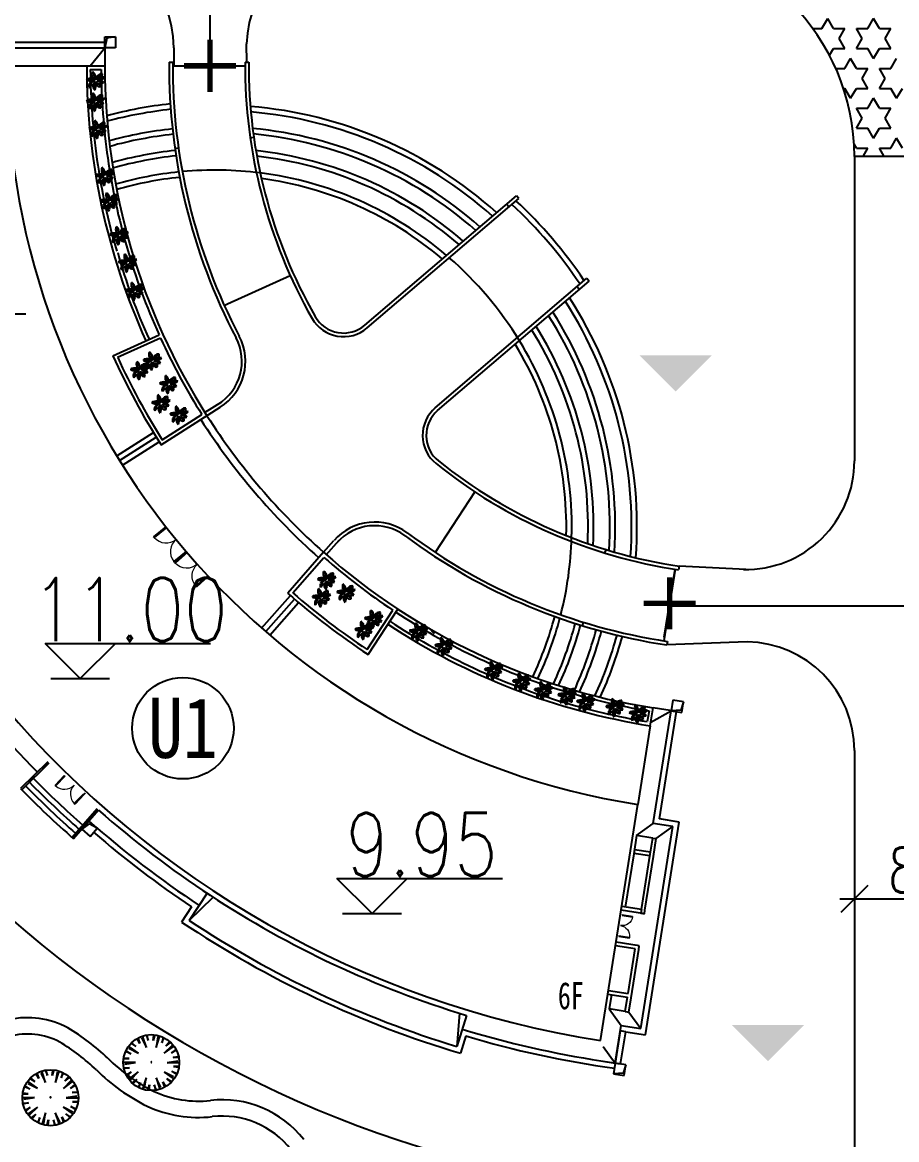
# Model space of a CAD drawing. Extents: x -93062 to 326984, y -142534 to 91021.
# Drawn here: x -55694 to -53431, y 83243 to 86134 of the extents above; entities that cross this region are included whole.
import ezdxf
from ezdxf.enums import TextEntityAlignment as Align

# ---------------------------------------------------------------- set-up
doc = ezdxf.new("R2010")
doc.units = 0
doc.header["$LTSCALE"] = 1000
doc.header["$MEASUREMENT"] = 0
doc.layers.get('0').update_dxf_attribs({"color": 8})
doc.styles.add('COMPLEX', font='COMPLEX')
doc.styles.add('DIMST', font='', dxfattribs={"height": 15})
doc.styles.add('gedi', font='geditxt.shx', dxfattribs={"width": 0.8, "bigfont": 'hz.shx'})
doc.styles.add('hz', font='GEDITXT', dxfattribs={"width": 0.8, "bigfont": 'DXT'})
doc.styles.add('SIM', font='GEDITXT', dxfattribs={"width": 0.8, "bigfont": 'DXT'})
doc.styles.add('SIMPLEX', font='GEDITXT', dxfattribs={"height": 0.2, "bigfont": 'DXT'})
doc.styles.get("Standard").update_dxf_attribs({"font": 'gbenor.shx', "bigfont": 'gbcbig.shx'})
doc.styles.add('黑体', font='')
doc.styles.get('DIMST').set_extended_font_data('SimSun')
doc.styles.get('黑体').set_extended_font_data('SimSun')

# ---------------------------------------------------------------- blocks, each defined once
blk = doc.blocks.new('$plan$00001750')
for centre, major_axis, start_param, end_param in [((-136, 16, 0), (0, 22.1), -0.198318, 1.519784), ((-91, -251, 0), (0, 282), -0.29903, 0.271271), ((-97, 183, 0), (0, 179), 2.752054, 3.192925), ((-82, -168, 0), (0, 214), -0.229406, 0.279503), ((-14, -130, 0), (0, 135), 0.006525, 0.98348), ((-52, 650, 0), (0, 647), 3.074241, 3.208944), ((17, 114, 0), (0, 93.6), 1.11499, 2.093287), ((-73, 78, 0), (0, 80.4), 4.397262, 6.022737), ((-906, -318, 0), (0, 1105), -1.239328, -1.130587), ((-11, 95, 0), (0, 55.8), 2.093287, 2.903508), ((-72, -107, 0), (0, 153), -0.543635, -0.247289), ((-16, 48, 0), (0, 10.7), 2.323546, 5.135051), ((-34, 6, 0), (0, 38.1), -1.346537, -0.64172), ((68, 97, 0), (0, 108), 2.147448, 2.37262), ((102, 7, 0), (0, 118), -0.15394, 1.454168), ((136, -35, 0), (0, 150), 0.232593, 1.216172), ((115, -77, 0), (0, 146), -0.327582, 0.869146), ((65, -68, 0), (0, 89.4), -1.16237, 0.476727), ((236, -496, 0), (0, 565), 0.184502, 0.439209), ((81, 125, 0), (0, 108), 3.185365, 4.080908), ((61, 116, 0), (0, 66.3), 3.895366, 4.823018), ((-61, -83, 0), (0, 64), 1.13134, 2.191687), ((-11, -113, 0), (0, 110), 0.088349, 1.614951), ((-14, -181, 0), (0, 123), 0.550497, 1.054887), ((-172, 143, 0), (0, 250), 3.648841, 4.062189), ((20, -91, 0), (0, 76.4), 1.003755, 2.575446), ((124, -104, 0), (0, 171), 1.08569, 1.869881), ((648, -374, 0), (0, 807), 1.165791, 1.296816), ((-16, -40, 0), (0, 39.9), 4.307384, 5.60765), ((70, -20, 0), (0, 79), 2.124352, 3.403386), ((29, -266, 0), (0, 263), -0.480231, 0.019303), ((-38, -210, 0), (0, 185), -0.902467, -0.408308), ((88, 220, 0), (0, 258), 2.869623, 3.355493), ((38, -91, 0), (0, 58.7), 4.618785, 5.982588)]:
    blk.add_ellipse(centre, major_axis=major_axis, ratio=0.853879, start_param=start_param, end_param=end_param)
blk = doc.blocks.new('_Oblique')
at = {"color": 0, "linetype": 'ByBlock', "lineweight": -2}
blk.add_line((-0.5, -0.5), (0.5, 0.5), dxfattribs=at)
blk = doc.blocks.new('jzw-bh')
blk.add_circle((0, 0), 1.402)
at = {"style": 'SIMPLEX', "width": 0.8}
blk.add_attdef('JZW', text='', height=1, dxfattribs=at).set_placement((0, 0), align=Align.MIDDLE)
blk = doc.blocks.new('A$C672165B9')
for points in [[(11556.3, 22267.3), (11054.2, 22267.3), (11305.2, 22016.3)], [(12197.4, 17615), (11695.2, 17615), (11946.3, 17363.9)]]:
    blk.add_hatch(color=251).paths.add_polyline_path(points)
at = {"color": 251, "ltscale": 5}
for p, q in [((8070.5, 24278.2), (8070.5, 25536.2)), ((11261.3, 20527.6), (13050.4, 20527.6))]:
    blk.add_line(p, q, dxfattribs=at)
at = {"color": 251}
for p, q in [((12258.6, 24537), (12321.4, 24537)), ((12321.4, 24537), (12361.4, 24606.2)), ((12401.3, 24537), (12361.4, 24606.2)), ((12401.3, 24537), (12481.2, 24537)), ((12441.2, 24467.8), (12481.2, 24537)), ((12561.1, 24537), (12641, 24537)), ((12601, 24467.8), (12561.1, 24537)), ((12641, 24537), (12680.9, 24606.2)), ((12720.8, 24537), (12680.9, 24606.2)), ((12720.8, 24537), (12800.7, 24537)), ((12760.8, 24467.8), (12800.7, 24537)), ((7339.1, 24404), (7339.1, 24479.5)), ((7339.1, 24479.5), (7414.6, 24479.5)), ((7353.6, 24469.9), (7339.1, 24404)), ((7414.6, 24479.5), (7353.6, 24469.9)), ((7414.6, 24479.5), (7414.6, 24404)), ((12481.2, 24398.7), (12441.2, 24467.8)), ((12561.1, 24398.7), (12601, 24467.8)), ((12800.7, 24398.7), (12760.8, 24467.8)), ((6546.5, 24404), (7339.1, 24404)), ((6584.3, 24441.8), (7339.1, 24441.8)), ((7238.4, 24278.2), (7339.1, 24404)), ((7339.1, 24441.8), (7339.1, 24278.2)), ((7414.6, 24404), (7339.1, 24404)), ((7818.9, 24404), (7818.9, 24278.2)), ((8326.7, 24303.4), (8323.5, 24430.3)), ((12374, 24351.4), (12401.3, 24398.7)), ((12401.3, 24398.7), (12481.2, 24398.7)), ((12561.1, 24398.7), (12641, 24398.7)), ((12680.9, 24329.5), (12641, 24398.7)), ((12680.9, 24329.5), (12720.8, 24398.7)), ((12720.8, 24398.7), (12800.7, 24398.7)), ((7785.8, 24303.4), (7810.9, 24303.4)), ((8314.1, 24303.4), (8339.3, 24303.4)), ((12481.2, 24260.3), (12521.1, 24329.5)), ((12561.1, 24260.3), (12521.1, 24329.5)), ((12800.7, 24260.3), (12840.7, 24329.5)), ((6659.8, 24278.2), (7339.1, 24278.2)), ((7238.6, 24253.1), (7314, 24253.1)), ((7810.8, 24278.2), (8314, 24278.2)), ((12418, 24260.3), (12481.2, 24260.3)), ((12561.1, 24260.3), (12641, 24260.3)), ((12601, 24191.1), (12641, 24260.3)), ((12720.8, 24260.3), (12800.7, 24260.3)), ((12760.8, 24191.1), (12720.8, 24260.3)), ((12641, 24121.9), (12601, 24191.1)), ((12720.8, 24121.9), (12760.8, 24191.1)), ((12471.3, 24121.9), (12481.2, 24121.9)), ((12521.1, 24052.8), (12481.2, 24121.9)), ((12521.1, 24052.8), (12561.1, 24121.9)), ((12561.1, 24121.9), (12641, 24121.9)), ((12720.8, 24121.9), (12800.7, 24121.9)), ((12840.7, 24052.8), (12800.7, 24121.9)), ((12840.7, 24052.8), (12880.6, 24121.9)), ((12641, 23983.6), (12680.9, 24052.8)), ((12720.8, 23983.6), (12680.9, 24052.8)), ((12561.1, 23983.6), (12641, 23983.6)), ((12601, 23914.4), (12561.1, 23983.6)), ((12561.1, 23845.2), (12601, 23914.4)), ((12720.8, 23983.6), (12800.7, 23983.6)), ((12760.8, 23914.4), (12800.7, 23983.6)), ((12800.7, 23845.2), (12760.8, 23914.4)), ((12561.1, 23845.2), (12641, 23845.2)), ((12680.9, 23776), (12641, 23845.2)), ((12680.9, 23776), (12720.8, 23845.2)), ((12720.8, 23845.2), (12800.7, 23845.2)), ((8349.4, 23779.2), (8374.3, 23782.8)), ((12800.7, 23706.9), (12840.7, 23776)), ((12880.6, 23706.9), (12840.7, 23776)), ((7826.3, 23704.8), (7851.2, 23708.3)), ((12561.1, 23706.9), (12544.8, 23735)), ((12561.1, 23706.9), (12641, 23706.9)), ((12607.7, 23649.2), (12641, 23706.9)), ((12720.8, 23706.9), (12800.7, 23706.9)), ((12754.1, 23649.2), (12720.8, 23706.9)), ((13553.6, 23649.2), (12547.2, 23649.2)), ((13553.6, 23649.2), (12547.2, 23649.2)), ((9144.9, 22476.1), (10198.7, 23376.1)), ((10215, 23357), (10198.7, 23376.1)), ((9161.2, 22457), (10215, 23357)), ((10147.3, 23299.2), (10131, 23318.4)), ((7407.7, 22948.5), (7407.8, 22948.6)), ((8192.1, 22624.2), (8627.8, 22820.9)), ((8627.8, 22820.9), (8627.8, 22820.9)), ((9635.1, 21902.2), (10688.9, 22802.2)), ((9651.4, 21883), (10705.2, 22783.1)), ((10621.2, 22744.4), (10637.5, 22725.3)), ((10688.9, 22802.2), (10705.2, 22783.1)), ((8169.2, 22613.8), (8192.1, 22624.2)), ((5640.3, 22555.5), (6790.8, 22555.5)), ((7395.3, 22264.4), (7716.3, 22409.4)), ((7726.7, 22386.4), (7428.6, 22251.9)), ((7739.2, 22419.7), (7739.2, 22419.7)), ((7744.4, 22408.2), (7744.4, 22408.2)), ((7730.3, 21645.5), (8141.3, 21906.3)), ((8150.3, 21941.8), (8035.2, 21869.3)), ((7738, 21680.2), (8014.2, 21855.4)), ((8014.2, 21855.4), (8014.2, 21855.4)), ((8042.2, 21858.3), (8042.2, 21858.3)), ((7422, 21569), (7677, 21730.9)), ((7441.8, 21536.9), (7696.6, 21698.6)), ((7461.8, 21504.9), (7716.8, 21666.7)), ((9911.1, 21318.4), (9634.8, 20897.8)), ((7763.9, 21076.1), (7678.4, 21006.2)), ((7767.4, 21071.7), (7682, 21001.8)), ((7763.9, 21076.1), (7767.4, 21071.7)), ((7682, 21001.8), (7678.4, 21006.2)), ((8859.3, 20898.9), (8931.6, 20980.9)), ((8878.1, 20882.2), (8967.2, 20983.2)), ((7903.7, 20905.2), (7818.3, 20835.3)), ((7907.3, 20900.8), (7821.8, 20830.9)), ((7907.3, 20900.8), (7903.7, 20905.2)), ((8859.3, 20898.9), (8609.7, 20615.8)), ((10814.1, 20893.5), (10821.4, 20917.5)), ((7818.3, 20835.3), (7821.8, 20830.9)), ((8645.2, 20618), (8861.5, 20863.4)), ((11301.3, 20780.5), (11222.6, 20283.5)), ((11226.6, 20308.4), (11301.4, 20780.5)), ((11330.1, 20801.5), (11326.2, 20776.7)), ((8428.9, 20372.7), (8628.6, 20599.1)), ((8457.4, 20347.9), (8656.9, 20574.2)), ((8486, 20323.3), (8685.7, 20549.8)), ((9161.4, 20223), (9341, 20496.3)), ((9168.6, 20188.1), (9375.8, 20503.5)), ((9630.4, 20332.9), (9592.6, 20370.6)), ((10658.7, 20388.5), (10666.1, 20412.5)), ((7168.8, 20021.7), (6924.2, 20266.2)), ((6924.2, 20266.2), (8074.6, 20266.2)), ((7413.3, 20266.2), (7168.8, 20021.7)), ((11247.6, 20279.5), (11243.7, 20254.8)), ((6964.5, 20021.7), (7373, 20021.7)), ((11284.9, 19872.4), (11273.1, 19797.9)), ((11284.9, 19872.4), (11273.1, 19797.9)), ((11359.5, 19860.6), (11284.9, 19872.4)), ((11359.5, 19860.6), (11284.9, 19872.4)), ((10466.3, 19848.8), (10466.4, 19848.8)), ((11120.1, 19796.7), (11108.3, 19722.2)), ((11129.2, 19693.3), (11148.8, 19817.6)), ((11133.1, 19718.2), (11273.1, 19797.9)), ((11133.1, 19718.2), (11273.1, 19797.9)), ((11310.4, 19792), (11148.8, 19817.6)), ((11149.1, 19015.1), (11273.1, 19797.9)), ((11340.5, 19801.9), (11273.1, 19797.9)), ((11340.5, 19801.9), (11273.1, 19797.9)), ((11273.1, 19797.9), (11347.6, 19786.1)), ((11273.1, 19797.9), (11347.6, 19786.1)), ((11359.5, 19860.6), (11340.5, 19801.9)), ((11359.5, 19860.6), (11340.5, 19801.9)), ((11347.6, 19786.1), (11359.5, 19860.6)), ((11347.6, 19786.1), (11359.5, 19860.6)), ((11192.3, 19046.5), (11310.4, 19792)), ((11129.2, 19693.3), (11042.6, 19146.6)), ((6942.5, 19441.9), (6754.2, 19256.6)), ((6951.3, 19433), (6763.1, 19247.7)), ((7057, 19345.8), (6993.8, 19279)), ((7060.4, 19342.6), (6997.2, 19275.8)), ((7057, 19345.8), (7060.4, 19342.6)), ((12547.2, 19395.4), (12547.2, 18389.7)), ((6997.2, 19275.8), (6993.8, 19279)), ((7190.6, 19219.4), (7127.4, 19152.5)), ((7194.1, 19216.1), (7130.8, 19149.3)), ((7202.7, 19225.3), (7185.4, 19207)), ((7194.1, 19216.1), (7190.6, 19219.4)), ((7286.9, 19115.4), (7112.2, 18917.2)), ((7296.3, 19107), (7121.6, 18908.9)), ((7127.4, 19152.5), (7130.8, 19149.3)), ((10782.8, 17506.5), (11042.6, 19146.6)), ((11042.6, 19146.6), (11042.6, 19146.6)), ((7229.8, 19031.6), (7179.9, 18974.9)), ((7286.4, 18981.6), (7229.8, 19031.6)), ((11094.8, 17546.3), (11328.9, 19024.8)), ((11328.9, 19024.8), (11192.3, 19046.5)), ((7230.6, 19013), (7179.9, 18974.9)), ((7179.9, 18974.9), (7236.5, 18925)), ((7286.5, 18981.6), (7230.6, 19013)), ((7236.5, 18925), (7286.4, 18981.6)), ((11034, 18931.4), (11149.1, 19015.1)), ((11063.4, 17589.5), (11285.7, 18993.4)), ((11285.7, 18993.4), (11149.1, 19015.1)), ((11170.7, 18909.8), (11285.7, 18993.4)), ((11034, 18931.5), (11013.8, 18804.1)), ((11145.9, 18913.7), (11034, 18931.4)), ((11128, 18801.9), (11145.8, 18913.7)), ((11145.8, 18913.7), (11170.6, 18909.8)), ((11150.9, 18785.6), (11170.6, 18909.8)), ((11013.8, 18804.1), (10955.2, 18434.4)), ((11126.1, 18789.5), (11014.3, 18807.2)), ((11130, 18814.3), (11018.2, 18832)), ((11067, 18416.7), (11128, 18801.9)), ((11091.9, 18412.9), (11150.9, 18785.6)), ((9196, 18388.7), (8951.4, 18633.3)), ((8951.4, 18633.3), (10101.8, 18633.3)), ((9440.5, 18633.3), (9196, 18388.7)), ((8049.4, 18530.1), (7925.1, 18340.9)), ((7925.1, 18340.9), (8091.5, 18502.4)), ((12446.6, 18490.4), (13654.3, 18490.4)), ((7942, 18435.4), (7873, 18330.2)), ((11088, 18388), (10926.4, 18413.5)), ((11067, 18416.7), (10930.4, 18438.4)), ((11067.1, 18416.8), (11063.1, 18391.9)), ((11088, 18388), (11091.9, 18412.9)), ((8991.7, 18388.7), (9400.2, 18388.7)), ((11063.1, 18391.9), (11088, 18388)), ((11088, 18388), (11088, 18388)), ((11023.7, 18143.4), (10887.1, 18165)), ((11052.5, 18164.3), (10891, 18189.9)), ((11052.6, 18164.3), (11027.7, 18168.2)), ((11048.6, 18139.4), (11052.6, 18164.3)), ((10974.5, 17832.8), (11023.7, 18143.4)), ((10995.5, 17804), (11048.6, 18139.4)), ((10837.9, 17854.4), (10974.5, 17832.8)), ((10833.9, 17829.5), (10970.6, 17807.9)), ((10858.8, 17825.6), (10843.1, 17726.2)), ((10954.9, 17708.6), (10970.6, 17807.9)), ((10979.7, 17704.6), (10995.5, 17804)), ((10843.1, 17726.2), (10926.7, 17611.1)), ((10955, 17708.5), (10843.1, 17726.2)), ((10954.9, 17708.6), (10979.7, 17704.6)), ((10979.8, 17704.6), (11063.4, 17589.5)), ((9804.2, 17696.5), (9785.7, 17465.3)), ((9852.3, 17681.7), (9785.7, 17465.3)), ((10885.4, 17350.2), (10926.7, 17611.1)), ((10920.8, 17573.8), (10885.4, 17350.2)), ((10958.1, 17567.9), (10920.8, 17573.8)), ((10922.7, 17344.3), (10958.1, 17567.9)), ((10922.7, 17344.3), (10958.1, 17567.9)), ((10926.7, 17611.1), (11063.4, 17589.5)), ((10958.1, 17567.9), (11094.8, 17546.3)), ((7524.6, 17485.5), (7554.6, 17466.2)), ((7554.6, 17466.2), (7528.2, 17489.2)), ((7581.8, 17486), (7565.6, 17515.5)), ((7570.1, 17517.8), (7581.8, 17486)), ((7594.8, 17525.1), (7628.7, 17458.9)), ((7628.7, 17458.9), (7604.1, 17531.8)), ((7628.6, 17541.1), (7641.4, 17507.9)), ((7641.4, 17507.9), (7633.7, 17542)), ((7675.1, 17507.9), (7679.4, 17541.3)), ((7684.4, 17540.5), (7675.1, 17507.9)), ((7708.6, 17531.9), (7697.1, 17458.4)), ((7697.1, 17458.4), (7720.1, 17531.9)), ((7745.4, 17525), (7736.2, 17490.5)), ((7736.2, 17490.5), (7750, 17522.7)), ((7804.7, 17470.4), (7752.2, 17417.8)), ((7763.5, 17470.7), (7786.6, 17495.3)), ((7790.1, 17491.7), (7763.5, 17470.7)), ((9847.8, 17538.6), (9810.8, 17418.4)), ((10801.7, 17465.3), (10885.4, 17350.2)), ((7519.2, 17413.4), (7488.7, 17427.8)), ((7491, 17432.3), (7519.2, 17413.4)), ((7506.7, 17452.7), (7573, 17419)), ((7573, 17419), (7510.3, 17463.6)), ((7752.2, 17417.8), (7814, 17463.7)), ((7830.4, 17443.2), (7802.7, 17420.8)), ((7802.7, 17420.8), (7832.8, 17438.7)), ((7813.1, 17388.7), (7846.2, 17395)), ((7847, 17390), (7813.1, 17388.7)), ((7473.2, 17379.5), (7508.8, 17381.4)), ((7508.8, 17381.4), (7473.9, 17384.6)), ((7551.4, 17354.1), (7474.4, 17353.3)), ((7477.3, 17316.6), (7511.2, 17317.9)), ((7478, 17342.3), (7551.4, 17354.1)), ((7511.2, 17317.9), (7478.1, 17311.6)), ((7846.3, 17364.3), (7772.9, 17352.5)), ((7772.9, 17352.5), (7849.9, 17353.3)), ((7851.1, 17327.2), (7815.5, 17325.3)), ((7815.5, 17325.3), (7850.4, 17322.1)), ((10786, 17365.9), (10922.7, 17344.3)), ((10786, 17365.9), (10885.4, 17350.2)), ((10885.4, 17350.2), (10873.6, 17275.6)), ((10885.4, 17350.2), (10922.7, 17344.3)), ((10960, 17338.4), (10885.4, 17350.2)), ((10960, 17338.4), (10941.1, 17279.6)), ((10948.1, 17263.8), (10960, 17338.4)), ((6823.6, 17241.5), (6853.5, 17222.2)), ((6853.5, 17222.2), (6827.2, 17245.2)), ((6880.8, 17242), (6864.6, 17271.5)), ((6869.1, 17273.8), (6880.8, 17242)), ((6893.8, 17281.1), (6927.7, 17214.9)), ((6927.7, 17214.9), (6903.1, 17287.8)), ((6927.6, 17297.1), (6940.4, 17263.9)), ((6940.4, 17263.9), (6932.7, 17298)), ((6974.1, 17263.9), (6978.3, 17297.3)), ((6983.3, 17296.5), (6974.1, 17263.9)), ((7007.6, 17287.8), (6996.1, 17214.4)), ((6996.1, 17214.4), (7019.1, 17287.8)), ((7044.4, 17281), (7035.2, 17246.5)), ((7035.2, 17246.5), (7049, 17278.7)), ((7062.5, 17226.7), (7085.5, 17251.3)), ((7089.1, 17247.7), (7062.5, 17226.7)), ((7521.6, 17285.9), (7491.5, 17268)), ((7493.9, 17263.4), (7521.6, 17285.9)), ((7572.1, 17288.9), (7510.3, 17243)), ((7519.6, 17236.2), (7572.1, 17288.9)), ((7534.2, 17214.9), (7560.8, 17235.9)), ((7560.8, 17235.9), (7537.7, 17211.4)), ((7627.2, 17248.2), (7604.2, 17174.8)), ((7615.7, 17174.8), (7627.2, 17248.2)), ((7729.5, 17181.6), (7695.6, 17247.8)), ((7695.6, 17247.8), (7720.2, 17174.8)), ((7817.6, 17254), (7751.3, 17287.6)), ((7751.3, 17287.6), (7814, 17243)), ((7799.7, 17221.1), (7769.7, 17240.5)), ((7769.7, 17240.5), (7796.1, 17217.4)), ((7833.3, 17274.4), (7805.1, 17293.2)), ((7805.1, 17293.2), (7835.6, 17278.9)), ((10873.6, 17275.6), (10948.1, 17263.8)), ((10941.1, 17279.6), (10873.7, 17275.6)), ((6818.2, 17169.4), (6787.7, 17183.8)), ((6790, 17188.3), (6818.2, 17169.4)), ((6805.7, 17208.7), (6872, 17175)), ((6872, 17175), (6809.2, 17219.6)), ((7103.7, 17226.4), (7051.2, 17173.8)), ((7051.2, 17173.8), (7113, 17219.7)), ((7129.4, 17199.2), (7101.7, 17176.8)), ((7101.7, 17176.8), (7131.8, 17194.7)), ((7588.1, 17216.1), (7574.3, 17184)), ((7578.9, 17181.7), (7588.1, 17216.1)), ((7639.9, 17166.1), (7649.2, 17198.8)), ((7649.2, 17198.8), (7644.9, 17165.4)), ((7695.7, 17165.5), (7682.9, 17198.8)), ((7682.9, 17198.8), (7690.6, 17164.7)), ((7754.2, 17188.8), (7742.5, 17220.7)), ((7742.5, 17220.7), (7758.7, 17191.1)), ((6772.2, 17135.5), (6807.7, 17137.4)), ((6807.7, 17137.4), (6772.9, 17140.6)), ((6850.4, 17110.1), (6773.4, 17109.3)), ((6777, 17098.3), (6850.4, 17110.1)), ((7145.3, 17120.3), (7071.9, 17108.5)), ((7071.9, 17108.5), (7148.8, 17109.3)), ((7112.1, 17144.7), (7145.2, 17151)), ((7146, 17146), (7112.1, 17144.7)), ((7150.1, 17083.2), (7114.5, 17081.2)), ((7114.5, 17081.2), (7149.3, 17078.1)), ((6776.3, 17072.6), (6810.1, 17073.9)), ((6810.1, 17073.9), (6777.1, 17067.6)), ((6820.5, 17041.9), (6790.5, 17024)), ((6792.9, 17019.4), (6820.5, 17041.9)), ((6871.1, 17044.9), (6809.3, 16999)), ((6818.6, 16992.2), (6871.1, 17044.9)), ((6926.2, 17004.2), (6903.1, 16930.8)), ((6914.7, 16930.8), (6926.2, 17004.2)), ((7028.5, 16937.6), (6994.6, 17003.7)), ((6994.6, 17003.7), (7019.2, 16930.8)), ((7116.6, 17010), (7050.3, 17043.6)), ((7050.3, 17043.6), (7113, 16999)), ((7132.3, 17030.4), (7104.1, 17049.2)), ((7104.1, 17049.2), (7134.6, 17034.9)), ((6833.1, 16970.9), (6859.8, 16991.9)), ((6859.8, 16991.9), (6836.7, 16967.4)), ((6887, 16972.1), (6873.3, 16940)), ((6877.9, 16937.7), (6887, 16972.1)), ((6938.9, 16922.1), (6948.1, 16954.8)), ((6948.1, 16954.8), (6943.9, 16921.4)), ((6994.7, 16921.5), (6981.8, 16954.8)), ((6981.8, 16954.8), (6989.6, 16920.6)), ((7053.2, 16944.8), (7041.5, 16976.7)), ((7041.5, 16976.7), (7057.7, 16947.1)), ((7098.6, 16977.1), (7068.7, 16996.5)), ((7068.7, 16996.5), (7095, 16973.4))]:
    blk.add_line(p, q, dxfattribs=at)
at = {"color": 251, "ltscale": 10}
for p, q in [((12547.2, 23649.2), (12547.2, 21534.3)), ((11792.4, 20779.5), (11330.1, 20801.5)), ((11801.5, 20276), (11243.7, 20254.8)), ((12547.2, 19521.2), (12547.2, 14893.5))]:
    blk.add_line(p, q, dxfattribs=at)
at = {"color": 251, "extrusion": (0, 0, -1)}
for p, q in [((7907.2, 20900.9), (7824.9, 20827.3)), ((7911, 20896.7), (7828.7, 20823.1)), ((7907.2, 20900.9), (7911, 20896.7)), ((7828.7, 20823.1), (7824.9, 20827.3)), ((8054.3, 20736.3), (7972, 20662.7)), ((8058.1, 20732.1), (7975.8, 20658.5)), ((8058.1, 20732.1), (8054.3, 20736.3)), ((7972, 20662.7), (7975.8, 20658.5)), ((10934, 18380.5), (10933.4, 18376.8)), ((10933.4, 18376.8), (11006, 18365.3)), ((10934, 18380.5), (11006.6, 18369)), ((11006, 18365.3), (11006.6, 18369)), ((10910.3, 18231.4), (10910.9, 18235.1)), ((10910.3, 18231.4), (10983, 18219.9)), ((10910.9, 18235.1), (10983.6, 18223.6)), ((10983.6, 18223.6), (10983, 18219.9))]:
    blk.add_line(p, q, dxfattribs=at)
at = {"color": 251, "const_width": 37.7}
for points in [[(8070.5, 24096.9), (8070.5, 24459.2)], [(7889.3, 24278.1), (8251.6, 24278.1)], [(11264, 20363.1), (11264, 20725.4)], [(11082.8, 20544.3), (11445.1, 20544.3)]]:
    blk.add_lwpolyline(points, dxfattribs=at)
at = {"color": 251}
for centre in [(7662.1, 17353.3), (6961.1, 17109.3)]:
    blk.add_circle(centre, 194.4, dxfattribs=at)
for centre, radius, start, end in [((7064.1, 24404), 754.8, 0, 90), ((9077.8, 24404), 754.8, 90.00487, 178.00816), ((11037.6, 23649.2), 1509.6, 0.00031, 89.99126), ((11037.6, 23649.2), 1509.6, 0.00031, 89.99126), ((11855.3, 24278.2), 4069.7, 179.64356, 207.66777), ((11855.3, 24278.2), 4044.5, 179.64356, 207.66777), ((11855.3, 24278.2), 3541.3, 179.59291, 209.70001), ((11855.3, 24278.2), 3516.1, 179.59, 209.70001), ((11855.3, 24278.2), 6856.1, 180, 261), ((11855.3, 24278.2), 6856.1, 180, 261), ((11855.3, 24278.2), 5195.6, 180, 261), ((11855.4, 24278.1), 4642, 179.99891, 204.29891), ((11855.4, 24278.1), 4616.9, 180.31125, 188.0989), ((11855.3, 24278.2), 4541.4, 180.31743, 188.1), ((11855.3, 24278.2), 4516.2, 180, 212.55983), ((8111.3, 21099.8), 2931.2, 96.20995, 105.00522), ((8105.5, 21075.5), 2931.2, 48.14579, 85.20467), ((8111.3, 21099.8), 2893.4, 96.20995, 105.14177), ((8105.5, 21075.5), 2893.4, 48.24612, 85.07685), ((8105.5, 21075.5), 2780.2, 96.11433, 105.35418), ((8105.5, 21075.5), 2780.2, 48.56363, 84.61936), ((8105.5, 21075.5), 2742.5, 96.10973, 105.47173), ((8105.5, 21075.5), 2742.5, 48.67535, 84.44018), ((8105.5, 21075.5), 2629.2, 96.04936, 105.80234), ((8105.5, 21075.5), 2629.2, 49.02997, 83.81287), ((11842.7, 24274.9), 4603.8, 188.08143, 196.20435), ((11855.3, 24278.2), 4541.4, 188.1, 196.2), ((8105.5, 21075.5), 2591.5, 96.01256, 105.80234), ((8105.5, 21075.5), 2591.5, 49.15514, 83.57114), ((8105.5, 21075.5), 2478.3, 95.84664, 106.18601), ((8105.5, 21075.5), 2478.3, 49.55381, 82.73483), ((8105.5, 21075.5), 2440.5, 95.77133, 106.27055), ((8105.5, 21075.5), 2440.5, 49.69502, 82.41529), ((8105.5, 21075.5), 3044.4, 33.61751, 47.38263), ((8105.5, 21075.5), 3082.1, 33.70218, 47.29796), ((11183.1, 24001.7), 3890.4, 195.20874, 204.66264), ((11855.3, 24278.2), 4541.4, 196.2, 204.30019), ((8105.5, 21075.5), 2893.4, 355.92319, 32.75403), ((8105.5, 21075.5), 2931.2, 355.79536, 32.85436), ((8997.8, 22648.3), 251.6, 209.70001, 310.5), ((8997.8, 22648.3), 226.4, 209.70001, 310.5), ((8105.5, 21075.5), 2742.5, 356.55985, 32.3248), ((8105.5, 21075.5), 2780.2, 356.38067, 32.43652), ((8105.5, 21075.5), 2591.5, 357.42889, 31.84502), ((8105.5, 21075.5), 2629.2, 357.18717, 31.97019), ((11855.3, 24278.2), 4541.4, 204.61762, 212.24128), ((7939.1, 22224.9), 352.2, 302.39891, 27.66777), ((7939.1, 22224.9), 377.4, 302.39891, 27.66777), ((8105.5, 21075.5), 2478.3, 358.2652, 31.44637), ((8105.5, 21075.5), 2440.5, 358.58474, 31.30516), ((11855.4, 24278.1), 4893.6, 204.29891, 212.5462), ((11855.4, 24278.1), 4868.5, 204.59501, 212.25072), ((9798.5, 21710.8), 251.6, 130.5, 231.29991), ((11855.3, 24278.2), 4566.6, 212.5596, 228.4404), ((11855.3, 24278.2), 4516.2, 212.5596, 228.4404), ((9798.5, 21710.8), 226.4, 130.5, 231.29991), ((11855.3, 24278.2), 3541.3, 231.29991, 261.40696), ((11855.3, 24278.2), 3516.1, 231.29991, 261.40988), ((9214.7, 20731.4), 377.4, 53.33248, 138.6), ((9214.7, 20731.4), 352.2, 53.33248, 138.6), ((11855.3, 24278.2), 4069.7, 233.35396, 261.35631), ((11855.3, 24278.2), 4044.5, 233.33248, 261.35631), ((11855.3, 24278.2), 4516.2, 228.4404, 261), ((11855.3, 24278.2), 4541.4, 228.75871, 236.38257), ((11855.3, 24278.2), 4893.6, 228.45271, 236.7), ((11855.3, 24278.2), 4868.5, 228.74805, 236.40389), ((9050.5, 20610.6), 2.52, 23.6725, 203.6725), ((9050.5, 20610.6), 2.52, 203.6725, 23.6725), ((11855.3, 24278.2), 4616.9, 236.7, 244.48776), ((11855.3, 24278.2), 4541.4, 236.7, 244.51181), ((8105.5, 21075.5), 2440.5, 334.72949, 345.2287), ((8105.5, 21075.5), 2478.3, 334.81404, 345.15339), ((11855.3, 24278.2), 4642, 236.7, 261), ((8105.5, 21075.5), 2591.5, 335.09533, 344.95067), ((8105.5, 21075.5), 2629.2, 335.1977, 344.95067), ((8105.5, 21075.5), 2742.5, 335.52831, 344.8857), ((8105.5, 21075.5), 2780.2, 335.64586, 344.8857), ((8111.3, 21099.8), 2893.4, 335.51646, 344.41932), ((8111.3, 21099.8), 2931.2, 335.65302, 344.44827), ((11855.3, 24278.2), 6994.5, 216.44998, 224.55), ((11855.3, 24278.2), 4616.9, 244.48776, 252.9), ((11855.3, 24278.2), 4541.4, 244.51181, 252.9), ((11855.3, 24278.2), 4541.4, 252.9, 260.68257), ((11855.3, 24278.2), 4616.9, 252.9, 260.68776), ((11855.3, 24278.2), 7158.1, 224.55, 228.6), ((11855.3, 24278.2), 7120.3, 224.65123, 228.49877), ((11855.3, 24278.2), 7082.6, 224.65177, 228.49823), ((11855.3, 24278.2), 7044.8, 224.65232, 228.49769), ((11855.3, 24278.2), 6893.9, 228.6, 236.7), ((11855.3, 24278.2), 6994.5, 228.6, 236.49391), ((11855.3, 24278.2), 7032.3, 229.21499, 236.18751), ((11855.3, 24278.2), 6893.9, 236.7, 253.10916), ((11855.3, 24278.2), 7158.1, 236.19652, 253.40348), ((11855.3, 24278.2), 7120.3, 236.49755, 253.10246), ((6800.6, 17070.1), 595.2, 61.7773, 102.25117), ((6800.6, 17070.1), 482, 62.0528, 105.19149), ((6302.3, 16278.6), 1529.6, 46.24747, 59.35089), ((11855.3, 24278.2), 6994.5, 253.10613, 261.20605), ((6302.3, 16278.6), 1416.4, 46.29195, 59.25064), ((11855.3, 24278.2), 7032.3, 253.41251, 262.02571), ((8223.4, 18249.5), 1222.8, 225.08647, 243.71481), ((7662.7, 17356.3), 2.87, 0, 180), ((7662.7, 17356.3), 2.87, 180, 0), ((8223.4, 18249.5), 1336, 225.1377, 243.78317), ((6961.6, 17112.3), 2.87, 0, 180), ((6961.6, 17112.3), 2.87, 180, 0), ((7989.5, 17823.3), 737.4, 245.35033, 276.46359), ((8153.8, 16372.7), 722.5, 38.05018, 96.46359), ((7989.5, 17823.3), 850.7, 245.24001, 276.46359), ((8153.8, 16372.7), 609.2, 38.05018, 96.46359)]:
    blk.add_arc(centre, radius, start, end, dxfattribs=at)
at = {"color": 251, "ltscale": 10}
for centre, radius, start, end in [((11037.6, 23649.2), 1509.6, 0, 90), ((11792.4, 21534.3), 754.8, 268.8087, 359.93058), ((11792.4, 19521.2), 754.8, 0.00085, 89.31)]:
    blk.add_arc(centre, radius, start, end, dxfattribs=at)
at = {"color": 251, "ltscale": 2}
for start, end in [(82.73483, 95.26282), (31.44637, 48.9652), (345.73722, 358.2652)]:
    blk.add_arc((8105.5, 21075.5), 2478.3, start, end, dxfattribs=at)
at = {"color": 251, "ltscale": 5}
blk.add_arc((11855.3, 24278.2), 7862.5, 192.57812, 262.83378, dxfattribs=at)
at = {"color": 251, "lineweight": 13}
for centre, radius, start, end in [((7765.6, 21073.9), 110.4, 220.766, 309.29671), ((7905.5, 20903), 110.4, 129.29671, 217.82743), ((7058.7, 19344.2), 92, 228.04429, 316.575), ((7192.4, 19217.7), 92, 136.575, 225.10572)]:
    blk.add_arc(centre, radius, start, end, dxfattribs=at)
at = {"color": 251, "lineweight": 13, "extrusion": (0, 0, -1)}
for centre, radius, start, end in [((-7909.1, 20898.8), 110.4, 228.20712, 316.73784), ((-8056.2, 20734.2), 110.4, 319.6764, 48.20712), ((-10933.7, 18378.6), 73.6, 190.46924, 278.99996), ((-10910.6, 18233.3), 73.6, 98.99996, 187.53067)]:
    blk.add_arc(centre, radius, start, end, dxfattribs=at)
at = {"color": 251, "xscale": 0.4050656349397604, "yscale": 0.4050656349397604, "zscale": 0.4050656349397604}
for p in [(7275.4, 24172.9), (7275.9, 24025.9, 0), (7291.7, 23834.9, 0), (7340.9, 23508.6, 0), (7372.3, 23331.7, 0), (7439.7, 23097.3, 0), (7498.3, 22907.5, 0), (7547.6, 22709.2, 0), (7670.5, 22225.1, 0), (7583.1, 22159.7, 0), (7783.3, 22063.6, 0), (7729.9, 21929.4, 0), (7855.2, 21850.3, 0), (8881.6, 20703.2, 0), (9015.1, 20614.2, 0), (8844.5, 20581, 0), (9208.2, 20431.5, 0), (9140.6, 20354.3, 0), (9519.3, 20343.4, 0), (9696.2, 20243.2, 0), (10040.9, 20076.3, 0), (10235.3, 19995.3, 0), (10387.2, 19935, 0), (10551.8, 19899.6, 0), (10680.9, 19854.2, 0), (10884.5, 19818.2, 0), (11045.6, 19775.5, 0)]:
    blk.add_blockref('$plan$00001750', p, dxfattribs=at)
at = {"color": 251}
ref = blk.add_blockref('jzw-bh', (7881.8, 19676.6), dxfattribs=dict(at, xscale=251.6013757817078, yscale=251.6013757817078, zscale=251.6013757817078, rotation=359.9999573616801))
ref.add_attrib('JZW', 'U1', dxfattribs={"height": 419.34, "style": '黑体', "width": 0.85}).set_placement((7881.8, 19676.6), align=Align.MIDDLE)
at = {"color": 251, "xscale": 188.7010318362808, "yscale": 188.7010318362808, "zscale": 188.7010318362808, "rotation": 180}
blk.add_blockref('_Oblique', (12547.2, 18490.4), dxfattribs=at)
at = {"color": 251, "style": 'gedi', "width": 0.8}
for s, p in [('11.00', (7513, 20280.5, -1019)), ('9.95', (9540.2, 18647.5, -1019))]:
    blk.add_text(s, height=440.3, rotation=360, dxfattribs=at).set_placement(p, align=Align.CENTER)
at = {"color": 251, "style": 'DIMST', "width": 0.7}
blk.add_text('6F', height=188.7, dxfattribs=at).set_placement((10487.2, 17724.1))
at = {"color": 251, "style": 'SIMPLEX', "width": 0.8}
for height, p in [(75.5, (5032.8, 24516.1)), (75.5, (4692.1, 24249.2)), (251.6, (24745.2, 6386.7))]:
    blk.add_attdef('JZW', text='', height=height, rotation=359.99996, dxfattribs=at).set_placement(p, align=Align.MIDDLE)
at = {"color": 251, "style": 'hz', "width": 0.8}
for p in [(16426.9, 23704), (10887.9, 22293), (14720.8, 19772.4), (17974.9, 19082.8), (25961.4, 18486), (38100.4, 18366.3), (11528.9, 17640.7), (26545.9, 15647), (10782.8, 15493.4), (17847.7, 14761.2), (11764.5, 12831.7), (14968.4, 10742.1), (5313.3, 9148.4), (25534.1, 9009.2), (3089.1, 8401.9), (26406.5, 6157.4), (17784.5, 5258), (29076.2, 4512.3), (15144.7, 4201.8), (37066.7, 4015)]:
    blk.add_attdef('9.80', p, '', height=440.3, dxfattribs=at)
at = {"color": 251, "style": 'COMPLEX', "width": 1.041667}
for height, p, p2 in [(135.3, (18779.9, 24022.5), (18900.7, 24022.5)), (112.7, (24159.1, 23918), (24259.7, 23918)), (112.7, (19107.7, 22514.6), (19208.3, 22514.6)), (112.7, (19107.7, 21130.8), (19208.3, 21130.8)), (112.7, (19107.7, 19910.6), (19208.3, 19910.6)), (112.7, (19107.7, 19155.8), (19208.3, 19155.8)), (112.7, (19107.7, 17646.2), (19208.3, 17646.2)), (112.7, (19107.7, 16262.4), (19208.3, 16262.4)), (112.7, (19107.7, 15255.9), (19208.3, 15255.9)), (112.7, (19107.7, 14167), (19208.3, 14167)), (112.7, (19107.7, 13933.9), (19208.3, 13933.9)), (112.7, (19107.7, 12878.3), (19208.3, 12878.3)), (146.5, (35125.9, 12740.3), (35256.8, 12740.3)), (112.7, (19107.7, 11494.5), (19208.3, 11494.5)), (112.7, (19107.7, 10274.2), (19208.3, 10274.2)), (112.7, (19107.7, 9519.4), (19208.3, 9519.4)), (112.7, (19107.7, 8009.8), (19208.3, 8009.8)), (112.7, (19107.7, 6626), (19208.3, 6626)), (112.7, (19107.7, 5619.6), (19208.3, 5619.6)), (112.7, (18534.3, 4487.4), (18635, 4487.4)), (135.3, (10257.2, 2831.6), (10378, 2831.6)), (135.3, (9845, 2443.5), (9965.8, 2443.5))]:
    blk.add_attdef('A', text='', height=height, dxfattribs=at).set_placement(p, p2, align=Align.FIT)
for height, p, p2 in [(135.3, (18273.7, 23709.6), (18273.7, 23588.8)), (146.5, (34895.1, 12644.2), (34895.1, 12513.3))]:
    blk.add_attdef('A', text='', height=height, rotation=270, dxfattribs=at).set_placement(p, p2, align=Align.FIT)
at = {"color": 251, "style": 'COMPLEX', "text_generation_flag": 4, "width": 1.041667}
for p, p2 in [((32232.5, 22773.3), (32353.3, 22773.3)), ((25004, 19495), (25124.8, 19495)), ((37956.5, 15917.2), (38077.2, 15917.2)), ((37584.1, 15544.8), (37704.9, 15544.8)), ((30848.7, 13137), (30969.5, 13137)), ((30933.8, 10635.5), (31054.6, 10635.5)), ((31191.9, 10370.8), (31312.7, 10370.8)), ((25004, 9858.6), (25124.8, 9858.6))]:
    blk.add_attdef('A', text='', height=135.3, dxfattribs=at).set_placement(p, p2, align=Align.FIT)
at = {"color": 251, "width": 0.8, "flags": 9}
for tag, p in [('XSIZE', (4021, 20376.2)), ('XSIZE', (4025.5, 20391)), ('YSIZE', (4070.3, 20399.8)), ('YSIZE', (4113.1, 20385.5)), ('XSIZE', (4021, 19747.2)), ('XSIZE', (4025.5, 19762)), ('YSIZE', (4070.3, 19770.8)), ('YSIZE', (4113.1, 19756.5)), ('XSIZE', (4021, 19118.2)), ('XSIZE', (4025.5, 19133)), ('YSIZE', (4070.3, 19141.8)), ('YSIZE', (4113.1, 19127.5)), ('XSIZE', (4021, 18489.2)), ('XSIZE', (4025.5, 18504)), ('YSIZE', (4070.3, 18512.7)), ('YSIZE', (4113.1, 18498.4)), ('XSIZE', (4021, 17860.2)), ('XSIZE', (4025.5, 17875)), ('YSIZE', (4070.3, 17883.7)), ('YSIZE', (4113.1, 17869.4)), ('XSIZE', (4345.9, 17267.3)), ('XSIZE', (4350.4, 17282.1)), ('YSIZE', (4395.3, 17290.8)), ('YSIZE', (4438.1, 17276.5)), ('XSIZE', (5060.2, 17088.9)), ('YSIZE', (5105.1, 17097.7)), ('YSIZE', (5147.9, 17083.4)), ('XSIZE', (5689.2, 17088.9)), ('YSIZE', (5734.1, 17097.7)), ('YSIZE', (5776.9, 17083.4)), ('XSIZE', (5055.7, 17074.1)), ('XSIZE', (5684.7, 17074.1))]:
    blk.add_attdef(tag, p, '', height=0.0687, dxfattribs=at)
at = {"color": 251, "insert": (13050.4, 18691.6), "char_height": 314.5, "attachment_point": 5, "style": 'SIM', "bg_fill": 3, "box_fill_scale": 1.1, "bg_fill_color": 256, "bg_fill_true_color": 13158600, "bg_fill_transparency": 0}
blk.add_mtext('8.0', dxfattribs=at)

msp = doc.modelspace()

# ---------------------------------------------------------------- block references
at = {"xscale": 0.3724428399518654, "yscale": 0.3724428399518654, "zscale": 0.3724428399518654}
msp.add_blockref('A$C672165B9', (-58213.6, 76979.3), dxfattribs=at)

doc.saveas('drawing.dxf')
